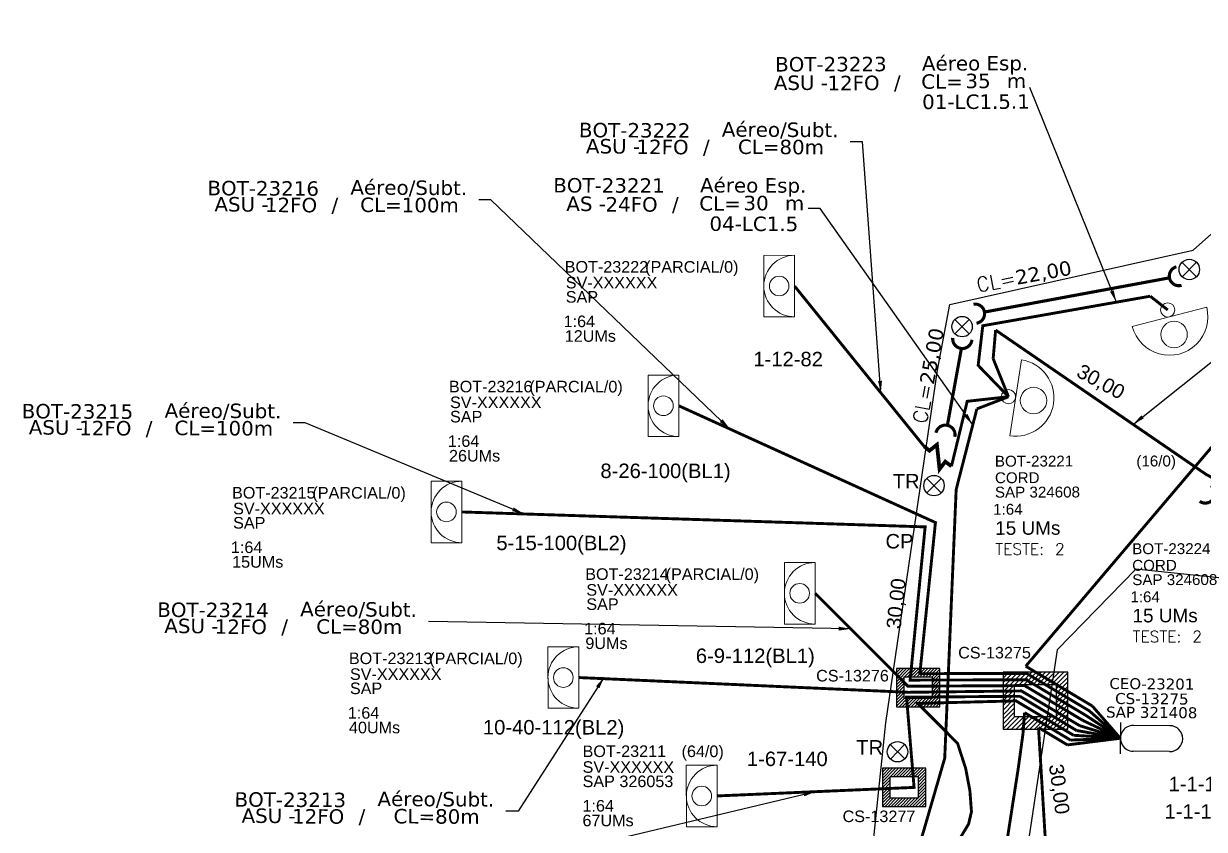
# Model space of a CAD drawing. Header units: inches. Extents: x 950 to 3755, y 850 to 1444.
# Drawn here: x 1183.6 to 1379.7, y 1184.2 to 1317.9 of the extents above; entities that cross this region are included whole.
import ezdxf
from ezdxf.enums import TextEntityAlignment as Align

# ---------------------------------------------------------------- set-up
doc = ezdxf.new("R2010")
doc.units = ezdxf.units.IN
doc.header["$MEASUREMENT"] = 0
for name, color, linetype in [('10.1-Caixas Subterrâneas', 5, 'Continuous'), ('20.4-CEOS', 1, 'Continuous'), ('20.5-CEO', 1, 'Continuous'), ('CAP a instalar', 1, 'Continuous'), ('label_cabos', 7, 'Continuous'), ('Legenda', 1, 'Continuous'), ('locais', 7, 'Continuous'), ('Quadra', 98, 'Continuous'), ('Subida Lateral', 5, 'Continuous')]:
    doc.layers.add(name, color=color, linetype=linetype)
for name, color, linetype, lineweight in [("20.0-LEGENDA DOS CDO'S", 1, 'Continuous', 0), ('20.1-CDO_INTERIOR', 1, 'Continuous', 0), ('20.2-CDO_POSTE', 1, 'Continuous', 5), ('20.6-CORDOALHA_SUPORTE', 7, 'Continuous', 25), ('CORDOALHA_SUPORTE', 7, 'Continuous', 25)]:
    doc.layers.add(name, color=color, linetype=linetype, lineweight=lineweight)
doc.layers.add('EXTRA', color=50, linetype='Continuous', plot=False)
doc.styles.add('ARIAL', font='arial.ttf')
doc.styles.add('DIGICADE', font='arial.ttf')
doc.styles.add('ROMANS', font='romans.shx')
doc.styles.add('siredit', font='verdana.ttf')
doc.linetypes.add('FENCELINE1', pattern='A,0.25,-0.1,[133,ltypeshp.shx,S=0.1,R=0,X=-0.1,Y=0],-0.1,1', length=1.45)
doc.dimstyles.new('CC', dxfattribs={"dimtxt": 1, "dimasz": 2, "dimexe": 0.18, "dimexo": 0.0625, "dimgap": 0.09, "dimtad": 0, "dimdec": 0, "dimrnd": 1, "dimzin": 0, "dimdsep": 46, "dimtxsty": 'siredit', "dimblk": 'NONE', "dimcen": 0, "dimse1": 1, "dimse2": 1, "dimsd1": 1, "dimsd2": 1, "dimclrt": 7, "dimadec": 0, "dimazin": 0, "dimtfac": 1, "dimtdec": 0, "dimtofl": 0, "dimtmove": 0, "dimatfit": 3, "dimfxl": 0, "dimtolj": 1, "dimtzin": 0, "dimarcsym": 0})

# ---------------------------------------------------------------- blocks, each defined once
blk = doc.blocks.new('POSTE')
at = {"layer": 'locais', "color": 10}
for points in [[(1, -0.99), (-1, 0.99)], [(0.99, 1), (-0.99, -1)]]:
    blk.add_lwpolyline(points, dxfattribs=at)
blk.add_circle((0, 0), 1.41, dxfattribs=at)
blk = doc.blocks.new('*X6')
at = {"color": 0, "linetype": 'Continuous'}
for p, q in [((-1.25, 0.34099), (-0.49099, 1.1)), ((-1.25, 0.517767), (-0.667767, 1.1)), ((-1.25, 0.694544), (-0.844544, 1.1)), ((-1.25, 0.87132), (-1.02132, 1.1)), ((-1.25, 1.048097), (-1.198097, 1.1)), ((-0.789214, 0.625), (-0.314214, 1.1)), ((-0.612437, 0.625), (-0.137437, 1.1)), ((-0.43566, 0.625), (0.03934, 1.1)), ((-0.258883, 0.625), (0.216117, 1.1)), ((-0.082107, 0.625), (0.392893, 1.1)), ((0.09467, 0.625), (0.56967, 1.1)), ((0.271447, 0.625), (0.746447, 1.1)), ((0.448223, 0.625), (0.923223, 1.1)), ((0.625, 0.625), (1.1, 1.1)), ((0.801777, 0.625), (1.25, 1.073223)), ((-1.25, 0.164214), (-0.8035, 0.610714)), ((0.8035, 0.449947), (1.25, 0.896447)), ((0.8035, 0.27317), (1.25, 0.71967)), ((0.8035, 0.096393), (1.25, 0.542893)), ((-1.25, -0.012563), (-0.8035, 0.433937)), ((-1.25, -0.18934), (-0.8035, 0.25716)), ((-1.25, -0.366117), (-0.8035, 0.080383)), ((0.8035, -0.080383), (1.25, 0.366117)), ((0.8035, -0.25716), (1.25, 0.18934)), ((0.8035, -0.433937), (1.25, 0.012563)), ((-1.25, -0.542893), (-0.8035, -0.096393)), ((-1.25, -0.71967), (-0.8035, -0.27317)), ((-1.25, -0.896447), (-0.8035, -0.449947)), ((0.49099, -1.1), (1.25, -0.34099)), ((0.8035, -0.610714), (1.25, -0.164214)), ((-1.25, -1.073223), (-0.801777, -0.625)), ((-1.1, -1.1), (-0.625, -0.625)), ((-0.923223, -1.1), (-0.448223, -0.625)), ((-0.746447, -1.1), (-0.271447, -0.625)), ((-0.56967, -1.1), (-0.09467, -0.625)), ((-0.392893, -1.1), (0.082107, -0.625)), ((-0.216117, -1.1), (0.258883, -0.625)), ((-0.03934, -1.1), (0.43566, -0.625)), ((0.137437, -1.1), (0.612437, -0.625)), ((0.314214, -1.1), (0.789214, -0.625)), ((0.667767, -1.1), (1.25, -0.517767)), ((0.844544, -1.1), (1.25, -0.694544)), ((1.02132, -1.1), (1.25, -0.87132)), ((1.198097, -1.1), (1.25, -1.048097))]:
    blk.add_line(p, q, dxfattribs=at)
blk = doc.blocks.new('MANHOLE_MQ')
at = {"color": 0, "linetype": 'Continuous'}
for p, q in [((0.00000623, 0.00000569), (-0.00000627, 0.00000569)), ((-0.00000627, 0.00000569), (-0.00000627, -0.00000531)), ((0.00000623, -0.00000531), (0.00000623, 0.00000569)), ((-0.00000404, 0.00000331), (0.00000399, 0.00000331)), ((-0.00000404, -0.00000294), (-0.00000404, 0.00000331)), ((0.00000399, 0.00000331), (0.00000399, -0.00000294)), ((0.00000399, -0.00000294), (-0.00000404, -0.00000294)), ((0.00000399, -0.00000294), (0.00000399, -0.00000294)), ((-0.00000627, -0.00000531), (0.00000623, -0.00000531))]:
    blk.add_line(p, q, dxfattribs=at)
at = {"color": 0, "linetype": 'Continuous', "xscale": 5e-06, "yscale": 5e-06, "zscale": 1e-05}
blk.add_blockref('*X6', (-0.00000002, 0.00000019), dxfattribs=at)
blk = doc.blocks.new('*U7')
at = {"color": 0}
blk.add_line((2.145, -0.582), (-2.104, -0.684), dxfattribs=at)
for centre, radius in [((-0.004, 0.376), 0.733), ((0.03, -1.026), 0.393)]:
    blk.add_circle(centre, radius, dxfattribs=at)
blk.add_arc((0.02, -0.633), 2.125, 1.37817, 181.37817, dxfattribs=at)
blk = doc.blocks.new('Inst CDOE-16 CAIXA DIST OPT CDOE 48F_16D C_SPL_2_1_8')
at = {"layer": "20.0-LEGENDA DOS CDO'S", "color": 0}
for tag, p, style, flags in [('ID_ATIVIDADE', (0.12, 6.472), 'ARIAL', 3), ('FATOR', (7.921, 6.472), 'ARIAL', 1), ('QTDE', (0.097, -1.17), 'DIGICADE', 3)]:
    blk.add_attdef(tag, p, '', height=0.8, rotation=0.11799, dxfattribs=dict(at, style=style, flags=flags))
at = {"layer": "20.0-LEGENDA DOS CDO'S", "color": 0, "style": 'ARIAL'}
for tag, p, height in [('FID', (0.12, 5.248), 0.8), ('CORDOALHA', (0.122, 4.023), 0.8), ('SAP', (0.124, 2.961), 0.8), ('1:XX', (-0.012, 1.7), 0.8), ('UMS', (0.141, 0.217), 1)]:
    blk.add_attdef(tag, p, '', height=height, rotation=0.11799, dxfattribs=at)
blk.add_attdef('FIBRAS_UTILIZADAS', text='', height=0.8, rotation=0.11799, dxfattribs=at).set_placement((8.079, 5.263), align=Align.CENTER)
blk = doc.blocks.new('Teste  FTTH')
at = {"color": 0, "lineweight": 0, "style": 'ROMANS'}
for tag, p in [('TESTE', (-2.302, -0.29)), ('QTDE', (0.212, -0.29))]:
    blk.add_attdef(tag, p, '', height=0.48, dxfattribs=at)
for tag, p, flags in [('FID', (-2.227, -1.253), 1), ('FATOR', (-2.227, -2.028), 3), ('ID_ATIVIDADE', (-2.227, -2.716), 3)]:
    blk.add_attdef(tag, p, '', height=0.48, dxfattribs=dict(at, flags=flags))
blk = doc.blocks.new('Inst CORD BENZINAL 4.55MM 3F (sem recursos)')
at = {"layer": '20.6-CORDOALHA_SUPORTE', "color": 0, "lineweight": 0, "style": 'ROMANS'}
blk.add_attdef('LANCE', text='', height=1, dxfattribs=at).set_placement((-0.538, -2.215), align=Align.RIGHT)
at = {"layer": '20.6-CORDOALHA_SUPORTE', "color": 0, "style": 'siredit'}
blk.add_attdef('QTDE', (-0.538, -2.215), '', height=1, rotation=359.69001, dxfattribs=at)
at = {"layer": '20.6-CORDOALHA_SUPORTE', "color": 0, "lineweight": 0, "style": 'ROMANS'}
for tag, p, flags in [('FATOR', (-5.196, -4.442), 3), ('ID_ATIVIDADE', (-5.201, -6.669), 3), ('FID', (-5.201, -8.896), 1)]:
    blk.add_attdef(tag, p, '', height=1, dxfattribs=dict(at, flags=flags))
blk = doc.blocks.new('LEGENDA DOS CABOS')
at = {"layer": 'EXTRA', "color": 0, "style": 'siredit'}
for tag, p in [('ID', (4.601, 0.974)), ('XX', (9.03, 0.974))]:
    blk.add_attdef(tag, text='', height=0.48, rotation=359.69001, dxfattribs=at).set_placement(p, align=Align.MIDDLE_CENTER)
at = {"layer": 'Legenda', "color": 0, "style": 'siredit'}
for tag, p in [('TIPO_CABO', (1.314, -0.005)), ('CABO', (4.686, -0.052)), ('/', (6.809, -0.052)), ('METROS', (10.034, -0.052))]:
    blk.add_attdef(tag, text='', height=0.8, rotation=359.69001, dxfattribs=at).set_placement(p, align=Align.MIDDLE_CENTER)
blk = doc.blocks.new('_None')
blk = doc.blocks.new('Inst CB ESP CFOA-SM-AS-80-TS-24')
at = {"layer": 'label_cabos', "color": 0, "style": 'siredit'}
for tag, flags, p in [('ID_ATIVIDADE', 3, (1.314, 2.672)), ('FATOR', 1, (11.56, 2.551))]:
    blk.add_attdef(tag, text='', height=1, rotation=359.69001, dxfattribs=dict(at, flags=flags)).set_placement(p, align=Align.MIDDLE_CENTER)
for tag, p in [('DESTINO_CABO', (3.131, 1.262)), ('TIPO_CABO', (13.108, 1.245)), ('TIPO_CABO', (1.762, -0.005)), ('CABO', (4.686, -0.052)), ('/', (7.714, -0.052)), ('LANCE', (10.809, 0.002)), ('UND', (15.964, 0.002)), ('FID', (13.148, -1.414))]:
    blk.add_attdef(tag, text='', height=1, rotation=359.69001, dxfattribs=at).set_placement(p, align=Align.MIDDLE_CENTER)
blk.add_attdef('QTDE', (12.429, -0.475), '', height=1, rotation=359.69001, dxfattribs=at)
blk = doc.blocks.new('Inst CB ESP CFOA-SM-ASU-120-S-12')
at = {"layer": 'label_cabos', "color": 0, "style": 'siredit'}
for tag, flags, p in [('ID_ATIVIDADE', 3, (1.314, 2.672)), ('FATOR', 1, (11.56, 2.551))]:
    blk.add_attdef(tag, text='', height=1, rotation=359.69001, dxfattribs=dict(at, flags=flags)).set_placement(p, align=Align.MIDDLE_CENTER)
for tag, p in [('DESTINO_CABO', (3.131, 1.262)), ('TIPO_CABO', (13.108, 1.245)), ('TIPO_CABO', (1.262, -0.005)), ('CABO', (4.686, -0.052)), ('/', (7.714, -0.052)), ('LANCE', (10.809, 0.002)), ('UND', (15.964, 0.002)), ('FID', (13.148, -1.414))]:
    blk.add_attdef(tag, text='', height=1, rotation=359.69001, dxfattribs=at).set_placement(p, align=Align.MIDDLE_CENTER)
blk.add_attdef('QTDE', (12.429, -0.475), '', height=1, rotation=359.69001, dxfattribs=at)

msp = doc.modelspace()

# ---------------------------------------------------------------- linework, layer by layer
at = {"layer": '20.1-CDO_INTERIOR', "color": 0, "lineweight": 18}
for points in [[(1306.51, 1269.28), (1306.5, 1279.47), (1311.6, 1279.48), (1311.61, 1269.28)], [(1287.29, 1249.41), (1287.28, 1259.6), (1292.38, 1259.61), (1292.39, 1249.41)], [(1251.27, 1231.79), (1251.26, 1241.99), (1256.36, 1241.99), (1256.37, 1231.79)], [(1309.92, 1218.29), (1309.91, 1228.49), (1315.01, 1228.49), (1315.02, 1218.29)], [(1270.67, 1204.31), (1270.66, 1214.51), (1275.76, 1214.51), (1275.77, 1204.31)], [(1293.64, 1184.65), (1293.63, 1194.85), (1298.73, 1194.86), (1298.74, 1184.66)]]:
    msp.add_lwpolyline(points, close=True, dxfattribs=at)
for centre in [(1309.05, 1274.38), (1289.83, 1254.51), (1253.81, 1236.89), (1312.46, 1223.39), (1273.21, 1209.41), (1296.19, 1189.75)]:
    msp.add_circle(centre, 1.63, dxfattribs=at)
for centre, start, end in [((1311.6, 1274.38), 90.0531, 270.0531), ((1292.38, 1254.51), 90.0531, 270.0531), ((1256.36, 1236.89), 90.0531, 270.0531), ((1315.01, 1223.39), 90.0531, 270.0531), ((1275.76, 1209.41), 90.0531, 270.0531), ((1298.74, 1189.76), 90.0276, 270.0276)]:
    msp.add_arc(centre, 5.1, start, end, dxfattribs=at)
at = {"layer": '20.5-CEO', "color": 5}
for p, q in [((1367.87, 1201.48), (1373.92, 1201.43)), ((1373.88, 1197.12), (1367.84, 1197.17))]:
    msp.add_line(p, q, dxfattribs=at)
msp.add_lwpolyline([(1365.72, 1201.94), (1365.68, 1196.74)], dxfattribs=at)
for centre, start, end in [((1367.86, 1199.32), 89.5196, 269.5196), ((1373.9, 1199.27), 269.5196, 89.5196)]:
    msp.add_arc(centre, 2.15, start, end, dxfattribs=at)
at = {"layer": 'CAP a instalar', "color": 0, "ltscale": 5, "const_width": 0.48}
for points in [[(1333.1, 1247.79), (1311.6, 1274.38)], [(1448.86, 1261.97), (1392.31, 1261.13), (1349.99, 1211.29)], [(1347.13, 1256.01), (1340.27, 1255.25), (1337.66, 1244.48), (1337.66, 1244.48)], [(1350.25, 1210.07), (1332.41, 1210.06), (1335, 1235.13), (1292.38, 1254.51)], [(1350.34, 1209.03), (1330.8, 1208.99), (1333.29, 1234.41), (1256.36, 1236.89)], [(1349.96, 1208.07), (1330.43, 1207.97), (1315.01, 1223.39)], [(1349.99, 1211.29), (1361.04, 1204.69)], [(1350.18, 1210.07), (1360.53, 1203.89)], [(1349.4, 1207.19), (1330.48, 1206.96), (1275.76, 1209.41)], [(1349.82, 1208.06), (1359.5, 1202.28)], [(1350.08, 1209.03), (1360.02, 1203.1)], [(1348.49, 1205.54), (1332.06, 1205.12), (1338.67, 1198.5), (1340.02, 1194.32), (1340.72, 1190.62), (1340.98, 1187.13), (1340.5, 1185.1), (1338.77, 1182.23), (1334.62, 1179.24), (1330.28, 1176.54), (1327.49, 1175), (1323.81, 1173.75), (1320.68, 1173.47), (1297.63, 1175.03)], [(1349.04, 1206.3), (1330.2, 1206.15), (1331.45, 1191.18), (1298.72, 1189.76)], [(1348.32, 1205.57), (1357.93, 1199.83)], [(1349.02, 1206.3), (1358.44, 1200.62)], [(1349.29, 1207.18), (1358.95, 1201.42)], [(1348.76, 1194.42), (1349.53, 1200.05), (1349.79, 1203.59)], [(1349.79, 1203.59), (1357.42, 1199.03)], [(1360.53, 1203.89), (1365.7, 1199.34)], [(1361.04, 1204.69), (1365.7, 1199.34)], [(1359.5, 1202.28), (1365.7, 1199.32)], [(1360.02, 1203.1), (1365.7, 1199.34)], [(1357.93, 1199.83), (1365.7, 1199.34)], [(1358.44, 1200.62), (1365.7, 1199.34)], [(1358.95, 1201.42), (1365.7, 1199.34)], [(1357.42, 1199.03), (1365.7, 1199.34)], [(1325.58, 1093.2), (1331.03, 1080.18), (1348.76, 1194.42), (1348.76, 1194.42)]]:
    msp.add_lwpolyline(points, dxfattribs=at)
at = {"layer": 'CAP a instalar', "color": 0, "linetype": 'FENCELINE1', "ltscale": 5, "const_width": 0.48}
for points in [[(1347.13, 1256.01), (1342.09, 1261.21), (1342.86, 1267.79), (1370.66, 1272.69)], [(1373.57, 1270.41), (1370.66, 1272.69)], [(1344.58, 1262.33), (1344.99, 1267.07)], [(1344.99, 1267.07), (1379.92, 1243.13), (1382.69, 1241.64)], [(1347.13, 1256.01), (1344.58, 1262.33)], [(1347.13, 1256.01), (1341.88, 1253.99)], [(1338.44, 1240.62), (1341.88, 1253.99)], [(1328.24, 1167.41), (1336.54, 1196.03), (1338.44, 1240.62)]]:
    msp.add_lwpolyline(points, dxfattribs=at)
at = {"layer": 'CAP a instalar', "linetype": 'FENCELINE1', "ltscale": 5, "const_width": 0.48}
msp.add_lwpolyline([(1344.99, 1267.07), (1344.99, 1267.07)], dxfattribs=at)
at = {"layer": 'CAP a instalar', "color": 1, "ltscale": 5, "const_width": 0.48}
for points in [[(1352.11, 1201.11), (1353.45, 1179.15), (1407.79, 1183.12)], [(1352.11, 1201.11), (1356.91, 1198.23)], [(1356.91, 1198.23), (1365.7, 1199.34)]]:
    msp.add_lwpolyline(points, dxfattribs=at)
at = {"layer": 'CORDOALHA_SUPORTE', "const_width": 0.518}
for points in [[(1375.86, 1274.49, -1), (1375, 1277.57)], [(1341.81, 1268.21, 1), (1341.31, 1271.37)], [(1341.06, 1265.46, -1), (1337.87, 1265.77)], [(1338.22, 1249.36, 1), (1335.09, 1250.03)]]:
    msp.add_lwpolyline(points, format="xyb", dxfattribs=at)
for points in [[(1343.14, 1270.06), (1373.85, 1275.74)], [(1336.98, 1251.27), (1339.31, 1264.02)]]:
    msp.add_lwpolyline(points, dxfattribs=at)
at = {"layer": 'CORDOALHA_SUPORTE', "color": 0, "const_width": 0.518}
msp.add_lwpolyline([(1378.87, 1238.66, 1), (1380.74, 1241.26)], format="xyb", dxfattribs=at)
at = {"layer": 'Quadra'}
for points in [[(1321.94, 1155.82), (1326.76, 1201.89), (1335.36, 1260.44), (1337.4, 1271.3), (1377.79, 1280.31), (1446.21, 1341.24), (1449.76, 1346.17), (1452.74, 1351.42), (1455.12, 1356.93), (1456.86, 1362.63), (1457.94, 1368.47), (1458.35, 1374.83), (1456.29, 1402.85)], [(1384.25, 1243.79), (1477.06, 1231.63), (1472.22, 1216.54), (1368.28, 1227.38)]]:
    msp.add_lwpolyline(points, dxfattribs=at)
at = {"layer": 'Quadra', "color": 4}
for points in [[(1321.94, 1155.82), (1326.76, 1201.89), (1335.36, 1260.44), (1337.4, 1271.3), (1377.79, 1280.31), (1446.21, 1341.24), (1449.76, 1346.17), (1452.74, 1351.42), (1455.12, 1356.93), (1456.86, 1362.63), (1457.94, 1368.47), (1458.35, 1374.83), (1456.29, 1402.85)], [(1368.28, 1227.38), (1355.21, 1214), (1335.96, 1086.09), (1314.01, 944.97), (1305.42, 890.52)]]:
    msp.add_lwpolyline(points, dxfattribs=at)
at = {"layer": 'Subida Lateral', "color": 5, "const_width": 0.625}
msp.add_lwpolyline([(1337.66, 1244.48), (1336.63, 1245.24), (1335.68, 1243.99), (1335.24, 1248.05), (1334, 1247.06), (1333.1, 1247.79)], dxfattribs=at)

# ---------------------------------------------------------------- block references
at = {"xscale": 1.199999999999988, "yscale": 1.199999999999988, "zscale": 1.199999999999999}
for p in [(1377.15, 1277.12), (1339.42, 1267.64), (1334.76, 1241.26), (1328.7, 1197.09)]:
    msp.add_blockref('POSTE', p, dxfattribs=at)
at = {"layer": '10.1-Caixas Subterrâneas', "color": 30}
for p, xscale, yscale, zscale, rotation in [((1332.11, 1207.84), 575617.5977600847, 575617.5977600848, 575617.5977600848, 180.0000000000626), ((1351.58, 1205.74), 859998.0075701942, 859998.0075701949, 859998.0075701949, 180.0000000000625), ((1329.78, 1191.29), 575617.5977600847, 575617.5977600848, 575617.5977600848, 180.0000000000625)]:
    msp.add_blockref('MANHOLE_MQ', p, dxfattribs=dict(at, xscale=xscale, yscale=yscale, zscale=zscale, rotation=rotation))
at = {"layer": "20.0-LEGENDA DOS CDO'S", "color": 0, "lineweight": 0}
ref = msp.add_blockref('Inst CDOE-16 CAIXA DIST OPT CDOE 48F_16D C_SPL_2_1_8', (1344.6, 1232.6), dxfattribs=dict(at, xscale=2.25000000000108, yscale=2.25000000000108, zscale=2.25))
ref.add_attrib('FID', 'BOT-23221', (1344.87, 1244.41), dxfattribs={"color": 0, "height": 1.8, "rotation": 0.118, "style": 'ARIAL'})
ref.add_attrib('CORDOALHA', 'CORD', (1344.88, 1241.66), dxfattribs={"color": 0, "height": 1.8, "rotation": 0.118, "style": 'ARIAL'})
ref.add_attrib('SAP', 'SAP 324608', (1344.88, 1239.27), dxfattribs={"color": 0, "height": 1.8, "rotation": 0.118, "style": 'ARIAL'})
ref.add_attrib('1:XX', '1:64', (1344.58, 1236.43), dxfattribs={"color": 0, "height": 1.8, "rotation": 0.118, "style": 'ARIAL'})
ref.add_attrib('UMS', '15 UMs', (1344.92, 1233.09), dxfattribs={"color": 0, "height": 2.25, "rotation": 0.118, "style": 'ARIAL'})
ref.add_attrib('FIBRAS_UTILIZADAS', '(16/0)', dxfattribs={"color": 0, "height": 1.8, "rotation": 0.118, "style": 'ARIAL'}).set_placement((1374.93, 1244.45), align=Align.RIGHT)
at = {"layer": "20.0-LEGENDA DOS CDO'S", "color": 0, "lineweight": 0, "xscale": 3.938625000000798, "yscale": 3.938624999999944, "zscale": 3.93862499999999, "rotation": 0.0040785621006817}
for p in [(1354, 1230.92), (1376.8, 1216.4)]:
    msp.add_blockref('Teste  FTTH', p, dxfattribs=at).add_auto_attribs({'TESTE': 'TESTE:', 'QTDE': '2'})
at = {"layer": "20.0-LEGENDA DOS CDO'S", "color": 0, "lineweight": 0}
ref = msp.add_blockref('Inst CDOE-16 CAIXA DIST OPT CDOE 48F_16D C_SPL_2_1_8', (1367.4, 1218.08), dxfattribs=dict(at, xscale=2.25000000000108, yscale=2.25000000000108, zscale=2.25))
ref.add_attrib('FID', 'BOT-23224', (1367.67, 1229.88), dxfattribs={"color": 0, "height": 1.8, "rotation": 0.118, "style": 'ARIAL'})
ref.add_attrib('CORDOALHA', 'CORD', (1367.67, 1227.13), dxfattribs={"color": 0, "height": 1.8, "rotation": 0.118, "style": 'ARIAL'})
ref.add_attrib('SAP', 'SAP 324608', (1367.68, 1224.74), dxfattribs={"color": 0, "height": 1.8, "rotation": 0.118, "style": 'ARIAL'})
ref.add_attrib('1:XX', '1:64', (1367.37, 1221.9), dxfattribs={"color": 0, "height": 1.8, "rotation": 0.118, "style": 'ARIAL'})
ref.add_attrib('UMS', '15 UMs', (1367.72, 1218.56), dxfattribs={"color": 0, "height": 2.25, "rotation": 0.118, "style": 'ARIAL'})
ref.add_attrib('FIBRAS_UTILIZADAS', '(16/0)', dxfattribs={"color": 0, "height": 1.8, "rotation": 0.118, "style": 'ARIAL'}).set_placement((1397.73, 1229.92), align=Align.RIGHT)
at = {"layer": '20.2-CDO_POSTE', "color": 0, "yscale": 3}
for p, xscale, zscale, rotation in [((1374.35, 1267.43), 2.999999999999916, 3, 193.0188979720166), ((1350.18, 1255.56), 3.000000000000444, 2.999999999999999, 259.8441700142946)]:
    msp.add_blockref('*U7', p, dxfattribs=dict(at, xscale=xscale, zscale=zscale, rotation=rotation))
at = {"layer": '20.6-CORDOALHA_SUPORTE', "color": 0, "lineweight": 0, "yscale": 2.400000000000005, "zscale": 2.399999999999999}
for p, xscale, rotation, values in [((1348.78, 1280.03), 2.400000000000085, 10.85076810714222, {'QTDE': '22,00', 'LANCE': 'CL='}), ((1329.7, 1260.12), 2.399999999999974, 79.74269785656931, {'QTDE': '25,00', 'LANCE': 'CL='})]:
    msp.add_blockref('Inst CORD BENZINAL 4.55MM 3F (sem recursos)', p, dxfattribs=dict(at, xscale=xscale, rotation=rotation)).add_auto_attribs(values)
at = {"layer": 'label_cabos'}
ref = msp.add_blockref('Inst CB ESP CFOA-SM-ASU-120-S-12', (1310.15, 1308.11), dxfattribs=dict(at, xscale=2.400000000000053, yscale=2.400000000000005, zscale=2.399999999999999, rotation=0.463463698312934))
ref.add_attrib('DESTINO_CABO', 'BOT-23223', dxfattribs={"color": 0, "height": 2.4, "rotation": 0.1535, "style": 'siredit'}).set_placement((1317.64, 1311.2), align=Align.MIDDLE_CENTER)
ref.add_attrib('TIPO_CABO', 'Aéreo Esp.', dxfattribs={"color": 0, "height": 2.4, "rotation": 0.1535, "style": 'siredit'}).set_placement((1341.58, 1311.35), align=Align.MIDDLE_CENTER)
ref.add_attrib('CABO', '12FO', dxfattribs={"color": 0, "height": 2.4, "rotation": 0.1535, "style": 'siredit'}).set_placement((1321.39, 1308.08), align=Align.MIDDLE_CENTER)
ref.add_attrib('/', '/', dxfattribs={"color": 0, "height": 2.4, "rotation": 0.1535, "style": 'siredit'}).set_placement((1328.66, 1308.13), align=Align.MIDDLE_CENTER)
ref.add_attrib('TIPO_CABO', 'ASU - ', dxfattribs={"color": 0, "height": 2.4, "rotation": 0.1535, "style": 'siredit'}).set_placement((1313.18, 1308.12), align=Align.MIDDLE_CENTER)
ref.add_attrib('FID', '01-LC1.5.1', dxfattribs={"color": 0, "height": 2.4, "rotation": 0.1535, "style": 'siredit'}).set_placement((1341.73, 1304.97), align=Align.MIDDLE_CENTER)
ref.add_attrib('LANCE', 'CL=', dxfattribs={"color": 0, "height": 2.4, "rotation": 0.1535, "style": 'siredit'}).set_placement((1336.09, 1308.32), align=Align.MIDDLE_CENTER)
ref.add_attrib('QTDE', '35', (1339.98, 1307.21), dxfattribs={"color": 0, "height": 2.4, "rotation": 0.1535, "style": 'siredit'})
ref.add_attrib('UND', 'm', dxfattribs={"color": 0, "height": 2.4, "rotation": 0.1535, "style": 'siredit'}).set_placement((1348.46, 1308.42), align=Align.MIDDLE_CENTER)
at = {"layer": 'label_cabos', "color": 0, "lineweight": 0}
ref = msp.add_blockref('LEGENDA DOS CABOS', (1274.89, 1296.32), dxfattribs=dict(at, xscale=2.399999999999977, yscale=2.400000000000005, zscale=2.399999999999999))
ref.add_attrib('ID', 'BOT-23222', dxfattribs={"color": 0, "height": 2.4, "rotation": 359.69, "style": 'siredit'}).set_placement((1285.06, 1300.23), align=Align.MIDDLE_CENTER)
ref.add_attrib('CABO', '12FO', dxfattribs={"color": 0, "height": 2.4, "rotation": 359.69, "style": 'siredit'}).set_placement((1289.68, 1297.46), align=Align.MIDDLE_CENTER)
ref.add_attrib('METROS', 'CL=80m', dxfattribs={"color": 0, "height": 2.4, "rotation": 359.69, "style": 'siredit'}).set_placement((1309.35, 1297.46), align=Align.MIDDLE_CENTER)
ref.add_attrib('XX', 'Aéreo/Subt.', dxfattribs={"color": 0, "height": 2.4, "rotation": 359.69, "style": 'siredit'}).set_placement((1309.22, 1300.33), align=Align.MIDDLE_CENTER)
ref.add_attrib('/', '/', dxfattribs={"color": 0, "height": 2.4, "rotation": 359.69, "style": 'siredit'}).set_placement((1296.95, 1297.46), align=Align.MIDDLE_CENTER)
ref.add_attrib('TIPO_CABO', 'ASU -', dxfattribs={"color": 0, "height": 2.4, "rotation": 359.69, "style": 'siredit'}).set_placement((1281.46, 1297.57), align=Align.MIDDLE_CENTER)
ref = msp.add_blockref('LEGENDA DOS CABOS', (1213.21, 1286.69), dxfattribs=dict(at, xscale=2.399999999999977, yscale=2.400000000000005, zscale=2.399999999999999))
ref.add_attrib('ID', 'BOT-23216', dxfattribs={"color": 0, "height": 2.4, "rotation": 359.69, "style": 'siredit'}).set_placement((1223.38, 1290.6), align=Align.MIDDLE_CENTER)
ref.add_attrib('CABO', '12FO', dxfattribs={"color": 0, "height": 2.4, "rotation": 359.69, "style": 'siredit'}).set_placement((1228, 1287.83), align=Align.MIDDLE_CENTER)
ref.add_attrib('METROS', 'CL=100m', dxfattribs={"color": 0, "height": 2.4, "rotation": 359.69, "style": 'siredit'}).set_placement((1247.67, 1287.83), align=Align.MIDDLE_CENTER)
ref.add_attrib('XX', 'Aéreo/Subt.', dxfattribs={"color": 0, "height": 2.4, "rotation": 359.69, "style": 'siredit'}).set_placement((1247.55, 1290.71), align=Align.MIDDLE_CENTER)
ref.add_attrib('/', '/', dxfattribs={"color": 0, "height": 2.4, "rotation": 359.69, "style": 'siredit'}).set_placement((1235.27, 1287.83), align=Align.MIDDLE_CENTER)
ref.add_attrib('TIPO_CABO', 'ASU -', dxfattribs={"color": 0, "height": 2.4, "rotation": 359.69, "style": 'siredit'}).set_placement((1219.78, 1287.94), align=Align.MIDDLE_CENTER)
at = {"layer": 'label_cabos'}
ref = msp.add_blockref('Inst CB ESP CFOA-SM-AS-80-TS-24', (1273.29, 1288.03), dxfattribs=dict(at, xscale=2.400000000000019, yscale=2.400000000000005, zscale=2.399999999999999, rotation=0.1315642866255672))
ref.add_attrib('DESTINO_CABO', 'BOT-23221', dxfattribs={"color": 0, "height": 2.4, "rotation": 359.8216, "style": 'siredit'}).set_placement((1280.8, 1291.08), align=Align.MIDDLE_CENTER)
ref.add_attrib('TIPO_CABO', 'Aéreo Esp.', dxfattribs={"color": 0, "height": 2.4, "rotation": 359.8216, "style": 'siredit'}).set_placement((1304.74, 1291.09), align=Align.MIDDLE_CENTER)
ref.add_attrib('CABO', '24FO', dxfattribs={"color": 0, "height": 2.4, "rotation": 359.8216, "style": 'siredit'}).set_placement((1284.54, 1287.93), align=Align.MIDDLE_CENTER)
ref.add_attrib('/', '/', dxfattribs={"color": 0, "height": 2.4, "rotation": 359.8216, "style": 'siredit'}).set_placement((1291.81, 1287.95), align=Align.MIDDLE_CENTER)
ref.add_attrib('TIPO_CABO', 'AS - ', dxfattribs={"color": 0, "height": 2.4, "rotation": 359.8216, "style": 'siredit'}).set_placement((1277.52, 1288.03), align=Align.MIDDLE_CENTER)
ref.add_attrib('FID', '04-LC1.5', dxfattribs={"color": 0, "height": 2.4, "rotation": 359.8216, "style": 'siredit'}).set_placement((1304.85, 1284.71), align=Align.MIDDLE_CENTER)
ref.add_attrib('LANCE', 'CL=', dxfattribs={"color": 0, "height": 2.4, "rotation": 359.8216, "style": 'siredit'}).set_placement((1299.23, 1288.09), align=Align.MIDDLE_CENTER)
ref.add_attrib('QTDE', '30', (1303.12, 1286.96), dxfattribs={"color": 0, "height": 2.4, "rotation": 359.8216, "style": 'siredit'})
ref.add_attrib('UND', 'm', dxfattribs={"color": 0, "height": 2.4, "rotation": 359.8216, "style": 'siredit'}).set_placement((1311.61, 1288.12), align=Align.MIDDLE_CENTER)
at = {"layer": 'label_cabos', "color": 0, "lineweight": 0}
ref = msp.add_blockref('LEGENDA DOS CABOS', (1182.37, 1249.66), dxfattribs=dict(at, xscale=2.399999999999977, yscale=2.400000000000005, zscale=2.399999999999999))
ref.add_attrib('ID', 'BOT-23215', dxfattribs={"color": 0, "height": 2.4, "rotation": 359.69, "style": 'siredit'}).set_placement((1192.54, 1253.58), align=Align.MIDDLE_CENTER)
ref.add_attrib('CABO', '12FO', dxfattribs={"color": 0, "height": 2.4, "rotation": 359.69, "style": 'siredit'}).set_placement((1197.16, 1250.8), align=Align.MIDDLE_CENTER)
ref.add_attrib('METROS', 'CL=100m', dxfattribs={"color": 0, "height": 2.4, "rotation": 359.69, "style": 'siredit'}).set_placement((1216.83, 1250.8), align=Align.MIDDLE_CENTER)
ref.add_attrib('XX', 'Aéreo/Subt.', dxfattribs={"color": 0, "height": 2.4, "rotation": 359.69, "style": 'siredit'}).set_placement((1216.7, 1253.68), align=Align.MIDDLE_CENTER)
ref.add_attrib('/', '/', dxfattribs={"color": 0, "height": 2.4, "rotation": 359.69, "style": 'siredit'}).set_placement((1204.43, 1250.8), align=Align.MIDDLE_CENTER)
ref.add_attrib('TIPO_CABO', 'ASU -', dxfattribs={"color": 0, "height": 2.4, "rotation": 359.69, "style": 'siredit'}).set_placement((1188.94, 1250.92), align=Align.MIDDLE_CENTER)
ref = msp.add_blockref('LEGENDA DOS CABOS', (1204.87, 1216.72), dxfattribs=dict(at, xscale=2.399999999999977, yscale=2.400000000000005, zscale=2.399999999999999))
ref.add_attrib('ID', 'BOT-23214', dxfattribs={"color": 0, "height": 2.4, "rotation": 359.69, "style": 'siredit'}).set_placement((1215.05, 1220.63), align=Align.MIDDLE_CENTER)
ref.add_attrib('CABO', '12FO', dxfattribs={"color": 0, "height": 2.4, "rotation": 359.69, "style": 'siredit'}).set_placement((1219.66, 1217.85), align=Align.MIDDLE_CENTER)
ref.add_attrib('METROS', 'CL=80m', dxfattribs={"color": 0, "height": 2.4, "rotation": 359.69, "style": 'siredit'}).set_placement((1239.33, 1217.85), align=Align.MIDDLE_CENTER)
ref.add_attrib('XX', 'Aéreo/Subt.', dxfattribs={"color": 0, "height": 2.4, "rotation": 359.69, "style": 'siredit'}).set_placement((1239.21, 1220.73), align=Align.MIDDLE_CENTER)
ref.add_attrib('/', '/', dxfattribs={"color": 0, "height": 2.4, "rotation": 359.69, "style": 'siredit'}).set_placement((1226.93, 1217.85), align=Align.MIDDLE_CENTER)
ref.add_attrib('TIPO_CABO', 'ASU -', dxfattribs={"color": 0, "height": 2.4, "rotation": 359.69, "style": 'siredit'}).set_placement((1211.45, 1217.97), align=Align.MIDDLE_CENTER)
ref = msp.add_blockref('LEGENDA DOS CABOS', (1217.71, 1185.23), dxfattribs=dict(at, xscale=2.399999999999977, yscale=2.400000000000005, zscale=2.399999999999999))
ref.add_attrib('ID', 'BOT-23213', dxfattribs={"color": 0, "height": 2.4, "rotation": 359.69, "style": 'siredit'}).set_placement((1227.88, 1189.14), align=Align.MIDDLE_CENTER)
ref.add_attrib('CABO', '12FO', dxfattribs={"color": 0, "height": 2.4, "rotation": 359.69, "style": 'siredit'}).set_placement((1232.5, 1186.37), align=Align.MIDDLE_CENTER)
ref.add_attrib('METROS', 'CL=80m', dxfattribs={"color": 0, "height": 2.4, "rotation": 359.69, "style": 'siredit'}).set_placement((1252.17, 1186.37), align=Align.MIDDLE_CENTER)
ref.add_attrib('XX', 'Aéreo/Subt.', dxfattribs={"color": 0, "height": 2.4, "rotation": 359.69, "style": 'siredit'}).set_placement((1252.05, 1189.24), align=Align.MIDDLE_CENTER)
ref.add_attrib('/', '/', dxfattribs={"color": 0, "height": 2.4, "rotation": 359.69, "style": 'siredit'}).set_placement((1239.77, 1186.37), align=Align.MIDDLE_CENTER)
ref.add_attrib('TIPO_CABO', 'ASU -', dxfattribs={"color": 0, "height": 2.4, "rotation": 359.69, "style": 'siredit'}).set_placement((1224.28, 1186.48), align=Align.MIDDLE_CENTER)

# ---------------------------------------------------------------- texts
at = {"style": 'ARIAL'}
for tag, rotation, p in [('1-12-82', 359.9671, (1310.54, 1261.06)), ('30,00', 331.4446, (1361.91, 1257.47)), ('8-26-100(BL1)', 359.9671, (1290.18, 1242.51)), ('5-15-100(BL2)', 359.9671, (1272.9, 1230.55)), ('30,00', 84.0626, (1329.65, 1221.57)), ('6-9-112(BL1)', 359.9671, (1305.09, 1211.82)), ('10-40-112(BL2)', 359.9671, (1271.6, 1199.96)), ('1-67-140', 359.9671, (1310.4, 1194.72)), ('30,00', 277.6332, (1354.39, 1190.74)), ('1-1-115(LOJA)', 359.9671, (1384.8, 1190.54)), ('1-1-119(LOJA)', 359.9671, (1384.13, 1185.99))]:
    msp.add_attdef(tag, text='(XX/YY)', height=2.4, rotation=rotation, dxfattribs=at).set_placement(p, align=Align.CENTER)
at = {"color": 1, "style": 'ARIAL'}
for p in [(1330.14, 1240.8), (1324.08, 1196.62)]:
    msp.add_attdef('TR', text='(XX/YY)', height=2.4, rotation=359.9671, dxfattribs=at).set_placement(p, align=Align.CENTER)
at = {"color": 5, "style": 'ARIAL'}
msp.add_attdef('CP', text='(XX/YY)', height=2.4, rotation=359.9671, dxfattribs=at).set_placement((1329.03, 1230.83), align=Align.CENTER)
at = {"layer": '10.1-Caixas Subterrâneas', "color": 30, "style": 'ARIAL'}
for s, p in [('CS-13275', (1338.77, 1212.58)), ('CS-13276', (1315.19, 1208.76)), ('CS-13277', (1319.58, 1185.42))]:
    msp.add_text(s, height=1.92, dxfattribs=at).set_placement(p)
at = {"layer": "20.0-LEGENDA DOS CDO'S", "color": 0, "style": 'ARIAL'}
for s, rotation, p in [('BOT-23222', 359.9724, (1273.44, 1276.61)), ('  SV-XXXXXX', 359.9724, (1272.13, 1273.99)), ('  SAP', 359.9724, (1272.13, 1271.62)), ('  1:64', 359.9724, (1271.77, 1267.56)), ('12UMs', 359.9724, (1273.45, 1265.13)), ('BOT-23216', 359.9724, (1254.22, 1256.74)), ('  SV-XXXXXX', 359.9724, (1252.91, 1254.12)), ('  SAP', 359.9724, (1252.91, 1251.75)), ('  1:64', 359.9724, (1252.55, 1247.69)), ('26UMs', 359.9724, (1254.23, 1245.26)), ('BOT-23215', 359.9724, (1218.2, 1239.12)), ('  SV-XXXXXX', 359.9724, (1216.89, 1236.5)), ('  SAP', 359.9724, (1216.89, 1234.13)), ('  1:64', 359.9724, (1216.53, 1230.07)), ('15UMs', 359.9724, (1218.22, 1227.64)), ('BOT-23214', 359.9724, (1276.85, 1225.62)), ('  SV-XXXXXX', 359.9724, (1275.54, 1223)), ('  SAP', 359.9724, (1275.54, 1220.63)), ('  1:64', 359.9724, (1275.18, 1216.57)), ('9UMs', 359.9724, (1276.87, 1214.14)), ('BOT-23213', 359.9724, (1237.61, 1211.64)), ('  SV-XXXXXX', 359.9724, (1236.29, 1209.02)), ('  SAP', 359.9724, (1236.29, 1206.66)), ('  1:64', 359.9724, (1235.94, 1202.59)), ('40UMs', 359.9724, (1237.62, 1200.16)), ('BOT-23211', 0.118, (1276.41, 1196.21)), ('SV-XXXXXX', 359.9724, (1276.41, 1193.6)), ('SAP 326053', 359.9724, (1276.41, 1191.23)), ('1:64', 359.9724, (1276.39, 1187.17)), ('67UMs', 359.9724, (1276.39, 1184.73))]:
    msp.add_text(s, height=1.92, rotation=rotation, dxfattribs=at).set_placement(p)
for s, p in [('          (PARCIAL/0)', (1290.82, 1276.6)), ('          (PARCIAL/0)', (1271.6, 1256.73)), ('          (PARCIAL/0)', (1235.58, 1239.11)), ('          (PARCIAL/0)', (1294.23, 1225.61)), ('          (PARCIAL/0)', (1254.98, 1211.63)), ('(64/0)', (1296.35, 1196.21))]:
    msp.add_text(s, height=1.92, rotation=359.9724, dxfattribs=at).set_placement(p, align=Align.CENTER)
at = {"layer": '20.4-CEOS', "color": 5, "style": 'siredit'}
msp.add_text('CEO-23201', height=1.817, rotation=359.5196, dxfattribs=at).set_placement((1370.94, 1209.27), align=Align.TOP_CENTER)
at = {"layer": '20.5-CEO', "color": 5, "style": 'siredit'}
for s, p in [('CS-13275', (1370.94, 1206.8)), ('SAP 321408', (1370.92, 1204.53))]:
    msp.add_text(s, height=1.825, rotation=359.5196, dxfattribs=at).set_placement(p, align=Align.TOP_CENTER)

# ---------------------------------------------------------------- leaders
at = {"layer": 'label_cabos'}
for points in [[(1365.04, 1271.7), (1350.68, 1307.35)], [(1325.94, 1256.64), (1322.86, 1298.32), (1320.86, 1298.32)], [(1300.87, 1250.65), (1261.19, 1288.69), (1259.19, 1288.69)], [(1341.2, 1251.33), (1315.85, 1287.24), (1313.85, 1287.24)], [(1367.82, 1251.42), (1407.52, 1283.05)], [(1266.68, 1236.56), (1230.34, 1251.67), (1228.34, 1251.67)], [(1320.91, 1217.49), (1250.85, 1218.72)], [(1280, 1209.49), (1265.69, 1187.23), (1263.69, 1187.23)], [(1315.08, 1190.47), (1245.75, 1173.95)]]:
    msp.add_leader(points, dimstyle='CC', override={"dimgap": 0.09, "dimtad": 0}, dxfattribs=at)

doc.saveas('drawing.dxf')
